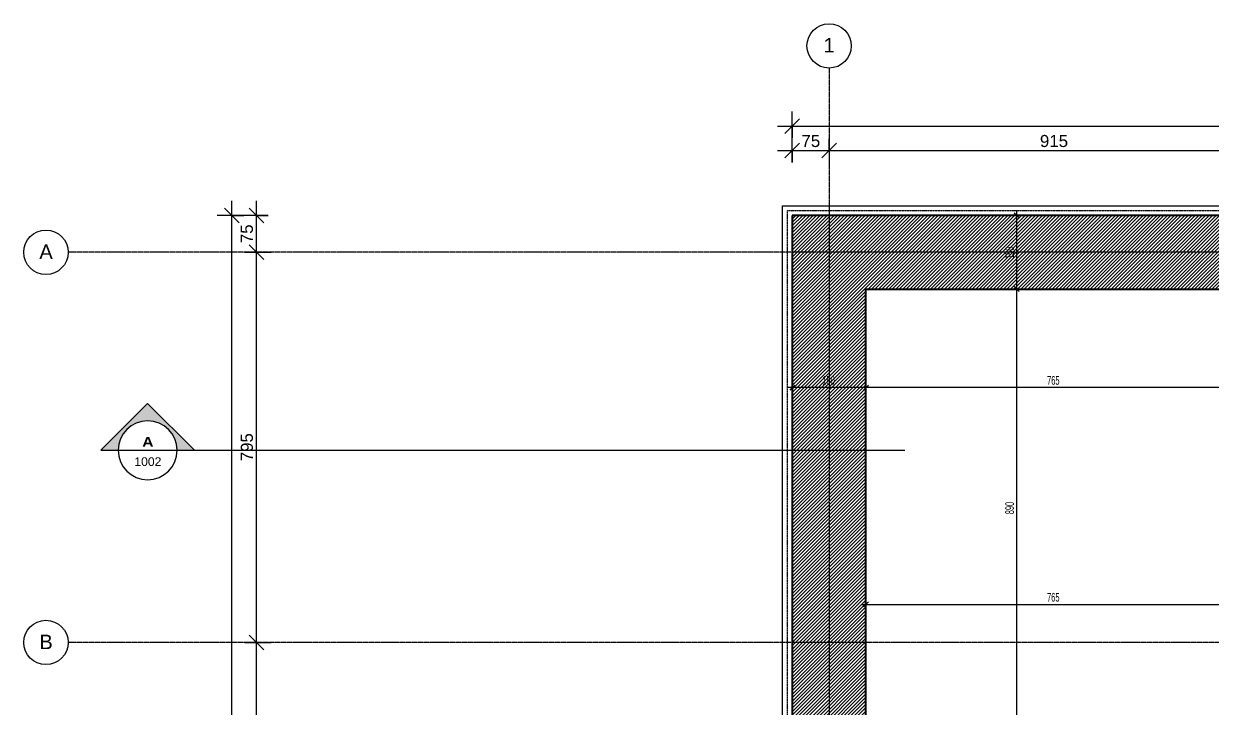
# Model space of a CAD drawing. Header units: centimetres. Extents: x -9345 to 11316, y -7197 to -3465.
# Drawn here: x 2251 to 4667, y -4991 to -3600 of the extents above; entities that cross this region are included whole.
import ezdxf

# ---------------------------------------------------------------- set-up
doc = ezdxf.new("R2010")
doc.units = ezdxf.units.CM
doc.linetypes.add('Grid Line 1_4_', pattern=[1.11125, 0.635, -0.15875, 0.15875, -0.15875])
doc.linetypes.add('Overhead', pattern=[0.396875, 0.238125, -0.15875])
for name, color, linetype, lineweight in [('A-ANNO-DIMS', 211, 'Continuous', 9), ('A-ANNO-DIMS-100', 211, 'Continuous', 9), ('A-DETL', 90, 'Continuous', 9), ('A-FLOR-HRAL', 11, 'Continuous', 9), ('A-FLOR-OVHD', 1, 'Overhead', 9), ('A-WALL', 113, 'Continuous', 9), ('A-WALL-PATT', 111, 'Continuous', 25), ('G-ANNO-SYMB', 111, 'Continuous', 9), ('S-GRID', 1, 'Continuous', 9), ('S-GRID-IDEN', 1, 'Continuous', 9)]:
    doc.layers.add(name, color=color, linetype=linetype, lineweight=lineweight)
doc.styles.add('Arial Black', font='', dxfattribs={"height": 20})
doc.styles.add('Arial_1', font='arial.ttf', dxfattribs={"height": 29.505988})
doc.styles.add('Arial_3', font='arial.ttf', dxfattribs={"height": 17.703593})
doc.styles.add('Arial_4', font='arial.ttf', dxfattribs={"height": 24.588323})
doc.styles.add('Swis721 LtCn BT_1', font='swisscl.ttf', dxfattribs={"width": 0.8, "height": 17.639445})
doc.styles.get('Arial Black').set_extended_font_data('Arial Black')
doc.dimstyles.new('IUAS_DIMENSION_AXIS', dxfattribs={"dimscale": 30.48, "dimtxt": 25, "dimasz": 0.984252, "dimexe": 0.984252, "dimexo": 0.0625, "dimgap": 0, "dimtad": 1, "dimdec": 0, "dimzin": 0, "dimdsep": 46, "dimtxsty": 'Arial_4', "dimblk1": 'OBLIQUE', "dimblk2": 'OBLIQUE', "dimsah": 1, "dimcen": 0.09, "dimdle": 0.984252, "dimazin": 0, "dimtfac": 1, "dimtdec": 4, "dimtix": 1, "dimtmove": 0, "dimatfit": 3, "dimfxl": 0.787402, "dimfxlon": 1, "dimtvp": 1, "dimtolj": 1, "dimtzin": 0, "dimarcsym": 2})
doc.dimstyles.new('IUAS_DIMENSION_INSIDE_100_5', dxfattribs={"dimscale": 30.48, "dimtxt": 18, "dimasz": 0.328084, "dimexe": 0.328084, "dimexo": 0.0625, "dimgap": 0, "dimtad": 1, "dimdec": 0, "dimdsep": 46, "dimtxsty": 'Swis721 LtCn BT_1', "dimblk1": 'OBLIQUE', "dimblk2": 'OBLIQUE', "dimsah": 1, "dimcen": 0.09, "dimdle": 0.328084, "dimazin": 0, "dimtfac": 1, "dimtdec": 4, "dimtix": 1, "dimtmove": 0, "dimatfit": 3, "dimfxl": 0.656168, "dimfxlon": 1, "dimtvp": 1, "dimtolj": 1, "dimtzin": 0, "dimarcsym": 2})
pattern_1 = [(45, (10627.768, 0), (-3.535534, 3.535534), [])]

# ---------------------------------------------------------------- blocks, each defined once
blk = doc.blocks.new('Railing - Railing-1580815-_123_30 TEKNİK KAT _ TECHNICAL LEVEL')
at = {"layer": 'A-FLOR-HRAL'}
for p, q in [((-6024.5, 3958.6), (-6647.3, 3711.6)), ((-6646.2, 3708.8), (-6023.4, 3955.8)), ((-6646.2, 3708.8), (-6647.3, 3711.6))]:
    blk.add_line(p, q, dxfattribs=at)
blk = doc.blocks.new('Section - IE-KESIT BASI-1119019-_123_30 TEKNİK KAT _ TECHNICAL LEVEL')
at = {"layer": 'G-ANNO-SYMB'}
h = blk.add_hatch(color=256, dxfattribs=at)
edge = h.paths.add_edge_path(flags=0)
edge.add_line((-1.554, 0), (-0.6, 0.954))
edge.add_line((-0.6, 0.954), (0.354, 0))
edge.add_line((0.354, 0), (0, 0))
edge.add_arc((-0.6, 0), 0.6, 0, 180)
edge.add_line((-1.2, 0), (-1.554, 0))
for p, q in [((-0.6, 0.954), (-1.554, 0)), ((0.354, 0), (-0.6, 0.954)), ((-1.554, 0), (-1.2, 0)), ((0, 0), (0.354, 0))]:
    blk.add_line(p, q, dxfattribs=at)
for start, end in [(360, 180), (0, 180), (180, 0)]:
    blk.add_arc((-0.6, 0), 0.6, start, end, dxfattribs=at)
blk = doc.blocks.new('Grid - IUAS_A_GRID_HEAD_4_5MM-1313285-_123_30 TEKNİK KAT _ TECHNICAL LEVEL')
at = {"layer": 'S-GRID-IDEN'}
blk.add_circle((0, 0), 0.452, dxfattribs=at)
blk = doc.blocks.new('DIMBLOCK323-_123_30 TEKNİK KAT _ TECHNICAL LEVEL')
at = {"layer": 'A-ANNO-DIMS-100', "transparency": 16777216}
for p, q in [((3955.8, -4782.9), (4730.8, -4782.9)), ((3965.8, -4782.9), (3960.8, -4787.9)), ((3965.8, -4762.9), (3965.8, -4792.9)), ((3965.8, -4782.9), (3965.8, -4762.9)), ((3965.8, -4782.9), (3970.8, -4777.9)), ((4730.8, -4782.9), (4725.8, -4787.9)), ((4730.8, -4802.9), (4730.8, -4772.9)), ((4730.8, -4782.9), (4735.8, -4777.9)), ((4730.8, -4782.9), (4730.8, -4802.9))]:
    blk.add_line(p, q, dxfattribs=at)
at = {"layer": 'A-ANNO-DIMS-100', "color": 0, "transparency": 16777216, "insert": (4334.6, -4759.6), "char_height": 17.64, "width": 32.914, "attachment_point": 1, "line_spacing_factor": 0.971848, "style": 'Swis721 LtCn BT_1'}
blk.add_mtext('765', dxfattribs=at)
blk = doc.blocks.new('_Oblique')
at = {"color": 0, "linetype": 'ByBlock', "lineweight": -2}
blk.add_line((-0.5, -0.5), (0.5, 0.5), dxfattribs=at)
blk = doc.blocks.new('DIMBLOCK417-_123_30 TEKNİK KAT _ TECHNICAL LEVEL')
at = {"layer": 'A-ANNO-DIMS-100', "transparency": 16777216}
for p, q in [((4252.7, -4140.5), (4282.7, -4140.5)), ((4272.7, -4140.5), (4252.7, -4140.5)), ((4272.7, -4140.5), (4267.7, -4135.5)), ((4272.7, -5030.5), (4272.7, -4140.5)), ((4272.7, -4140.5), (4277.7, -4145.5)), ((4252.7, -5030.5), (4282.7, -5030.5)), ((4272.7, -5030.5), (4252.7, -5030.5)), ((4272.7, -5030.5), (4267.7, -5025.5)), ((4272.7, -5030.5), (4277.7, -5035.5))]:
    blk.add_line(p, q, dxfattribs=at)
at = {"layer": 'A-ANNO-DIMS-100', "color": 0, "transparency": 16777216, "insert": (4249.4, -4599.2), "char_height": 17.64, "width": 32.914, "attachment_point": 1, "rotation": 90, "line_spacing_factor": 0.971848, "style": 'Swis721 LtCn BT_1'}
blk.add_mtext('890', dxfattribs=at)
blk = doc.blocks.new('DIMBLOCK418-_123_30 TEKNİK KAT _ TECHNICAL LEVEL')
at = {"layer": 'A-ANNO-DIMS-100', "transparency": 16777216}
for p, q in [((4272.7, -3990.5), (4267.7, -3985.5)), ((4272.7, -4140.5), (4272.7, -3980.5)), ((4252.7, -3990.5), (4282.7, -3990.5)), ((4272.7, -3990.5), (4252.7, -3990.5)), ((4272.7, -3990.5), (4277.7, -3995.5)), ((4252.7, -4140.5), (4282.7, -4140.5)), ((4272.7, -4140.5), (4252.7, -4140.5)), ((4272.7, -4140.5), (4267.7, -4135.5)), ((4272.7, -4140.5), (4277.7, -4145.5))]:
    blk.add_line(p, q, dxfattribs=at)
at = {"layer": 'A-ANNO-DIMS-100', "color": 0, "transparency": 16777216, "insert": (4249.4, -4079.2), "char_height": 17.64, "width": 32.914, "attachment_point": 1, "rotation": 90, "line_spacing_factor": 0.971848, "style": 'Swis721 LtCn BT_1'}
blk.add_mtext('150', dxfattribs=at)
blk = doc.blocks.new('DIMBLOCK463-_123_30 TEKNİK KAT _ TECHNICAL LEVEL')
at = {"layer": 'A-ANNO-DIMS-100', "transparency": 16777216}
for p, q in [((3965.8, -4341.1), (3960.8, -4346.1)), ((3965.8, -4361.1), (3965.8, -4331.1)), ((3965.8, -4341.1), (3970.8, -4336.1)), ((4730.8, -4341.1), (3965.8, -4341.1)), ((3965.8, -4341.1), (3965.8, -4361.1)), ((4730.8, -4341.1), (4725.8, -4346.1)), ((4730.8, -4361.1), (4730.8, -4331.1)), ((4730.8, -4341.1), (4735.8, -4336.1)), ((4730.8, -4341.1), (4730.8, -4361.1))]:
    blk.add_line(p, q, dxfattribs=at)
at = {"layer": 'A-ANNO-DIMS-100', "color": 0, "transparency": 16777216, "insert": (4334.6, -4317.7), "char_height": 17.64, "width": 32.914, "attachment_point": 1, "line_spacing_factor": 0.971848, "style": 'Swis721 LtCn BT_1'}
blk.add_mtext('765', dxfattribs=at)
blk = doc.blocks.new('DIMBLOCK464-_123_30 TEKNİK KAT _ TECHNICAL LEVEL')
at = {"layer": 'A-ANNO-DIMS-100', "transparency": 16777216}
for p, q in [((3965.8, -4341.1), (3805.8, -4341.1)), ((3815.8, -4341.1), (3810.8, -4346.1)), ((3815.8, -4361.1), (3815.8, -4331.1)), ((3815.8, -4341.1), (3820.8, -4336.1)), ((3815.8, -4341.1), (3815.8, -4361.1)), ((3965.8, -4341.1), (3960.8, -4346.1)), ((3965.8, -4361.1), (3965.8, -4331.1)), ((3965.8, -4341.1), (3970.8, -4336.1)), ((3965.8, -4341.1), (3965.8, -4361.1))]:
    blk.add_line(p, q, dxfattribs=at)
at = {"layer": 'A-ANNO-DIMS-100', "color": 0, "transparency": 16777216, "insert": (3877.1, -4317.7), "char_height": 17.64, "width": 32.914, "attachment_point": 1, "line_spacing_factor": 0.971848, "style": 'Swis721 LtCn BT_1'}
blk.add_mtext('150', dxfattribs=at)
blk = doc.blocks.new('DIMBLOCK534-_123_30 TEKNİK KAT _ TECHNICAL LEVEL')
at = {"layer": 'A-ANNO-DIMS-100', "transparency": 16777216}
for p, q in [((3815.8, -3882.3), (3815.8, -3828.3)), ((3890.8, -3834.3), (3890.8, -3888.3)), ((3890.8, -3858.3), (3890.8, -3834.3)), ((3785.8, -3858.3), (3890.8, -3858.3)), ((3815.8, -3858.3), (3800.8, -3873.3)), ((3815.8, -3858.3), (3830.8, -3843.3)), ((3815.8, -3858.3), (3815.8, -3882.3)), ((3890.8, -3858.3), (3875.8, -3873.3)), ((3890.8, -3858.3), (3905.8, -3843.3))]:
    blk.add_line(p, q, dxfattribs=at)
at = {"layer": 'A-ANNO-DIMS-100', "color": 0, "transparency": 16777216, "insert": (3834.4, -3826.4), "char_height": 24.59, "width": 45.231, "attachment_point": 1, "line_spacing_factor": 0.938532, "style": 'Arial_4'}
blk.add_mtext('75', dxfattribs=at)
blk = doc.blocks.new('DIMBLOCK535-_123_30 TEKNİK KAT _ TECHNICAL LEVEL')
at = {"layer": 'A-ANNO-DIMS-100', "transparency": 16777216}
for p, q in [((3890.8, -3834.3), (3890.8, -3888.3)), ((3890.8, -3858.3), (3890.8, -3834.3)), ((4805.8, -3834.3), (4805.8, -3888.3)), ((4805.8, -3858.3), (4805.8, -3834.3)), ((3890.8, -3858.3), (3875.8, -3873.3)), ((3890.8, -3858.3), (3905.8, -3843.3)), ((3890.8, -3858.3), (4805.8, -3858.3)), ((4805.8, -3858.3), (4790.8, -3873.3)), ((4805.8, -3858.3), (4820.8, -3843.3))]:
    blk.add_line(p, q, dxfattribs=at)
at = {"layer": 'A-ANNO-DIMS-100', "color": 0, "transparency": 16777216, "insert": (4320, -3826.4), "char_height": 24.59, "width": 67.846, "attachment_point": 1, "line_spacing_factor": 0.938532, "style": 'Arial_4'}
blk.add_mtext('915', dxfattribs=at)
blk = doc.blocks.new('DIMBLOCK543-_123_30 TEKNİK KAT _ TECHNICAL LEVEL')
at = {"layer": 'A-ANNO-DIMS-100', "transparency": 16777216}
for p, q in [((3815.8, -3832.3), (3815.8, -3778.3)), ((9965.8, -3832.3), (9965.8, -3778.3)), ((3785.8, -3808.3), (9995.8, -3808.3)), ((3815.8, -3808.3), (3800.8, -3823.3)), ((3815.8, -3808.3), (3830.8, -3793.3)), ((3815.8, -3808.3), (3815.8, -3832.3)), ((9965.8, -3808.3), (9950.8, -3823.3)), ((9965.8, -3808.3), (9980.8, -3793.3)), ((9965.8, -3808.3), (9965.8, -3832.3))]:
    blk.add_line(p, q, dxfattribs=at)
at = {"layer": 'A-ANNO-DIMS-100', "color": 0, "transparency": 16777216, "insert": (6853.1, -3776.4), "char_height": 24.59, "width": 90.462, "attachment_point": 1, "line_spacing_factor": 0.938532, "style": 'Arial_4'}
blk.add_mtext('6150', dxfattribs=at)
blk = doc.blocks.new('DIMBLOCK555-_123_30 TEKNİK KAT _ TECHNICAL LEVEL')
at = {"layer": 'A-ANNO-DIMS-100', "transparency": 16777216}
for p, q in [((2724.9, -4860.5), (2709.9, -4845.5)), ((2700.9, -4860.5), (2754.9, -4860.5)), ((2724.9, -4860.5), (2700.9, -4860.5)), ((2724.9, -5530.5), (2724.9, -4860.5)), ((2724.9, -4860.5), (2739.9, -4875.5)), ((2700.9, -5530.5), (2754.9, -5530.5)), ((2724.9, -5530.5), (2700.9, -5530.5)), ((2724.9, -5530.5), (2709.9, -5515.5)), ((2724.9, -5530.5), (2739.9, -5545.5))]:
    blk.add_line(p, q, dxfattribs=at)
at = {"layer": 'A-ANNO-DIMS-100', "color": 0, "transparency": 16777216, "insert": (2693, -5223.8), "char_height": 24.59, "width": 67.846, "attachment_point": 1, "rotation": 90, "line_spacing_factor": 0.938532, "style": 'Arial_4'}
blk.add_mtext('670', dxfattribs=at)
blk = doc.blocks.new('DIMBLOCK556-_123_30 TEKNİK KAT _ TECHNICAL LEVEL')
at = {"layer": 'A-ANNO-DIMS-100', "transparency": 16777216}
for p, q in [((2724.9, -4065.5), (2709.9, -4050.5)), ((2700.9, -4065.5), (2754.9, -4065.5)), ((2724.9, -4065.5), (2700.9, -4065.5)), ((2724.9, -4860.5), (2724.9, -4065.5)), ((2724.9, -4065.5), (2739.9, -4080.5)), ((2724.9, -4860.5), (2709.9, -4845.5)), ((2700.9, -4860.5), (2754.9, -4860.5)), ((2724.9, -4860.5), (2700.9, -4860.5)), ((2724.9, -4860.5), (2739.9, -4875.5))]:
    blk.add_line(p, q, dxfattribs=at)
at = {"layer": 'A-ANNO-DIMS-100', "color": 0, "transparency": 16777216, "insert": (2693, -4491.3), "char_height": 24.59, "width": 67.846, "attachment_point": 1, "rotation": 90, "line_spacing_factor": 0.938532, "style": 'Arial_4'}
blk.add_mtext('795', dxfattribs=at)
blk = doc.blocks.new('DIMBLOCK557-_123_30 TEKNİK KAT _ TECHNICAL LEVEL')
at = {"layer": 'A-ANNO-DIMS-100', "transparency": 16777216}
for p, q in [((2724.9, -4065.5), (2724.9, -3960.5)), ((2724.9, -3990.5), (2709.9, -3975.5)), ((2748.9, -3990.5), (2694.9, -3990.5)), ((2724.9, -3990.5), (2739.9, -4005.5)), ((2724.9, -3990.5), (2748.9, -3990.5)), ((2724.9, -4065.5), (2709.9, -4050.5)), ((2700.9, -4065.5), (2754.9, -4065.5)), ((2724.9, -4065.5), (2700.9, -4065.5)), ((2724.9, -4065.5), (2739.9, -4080.5))]:
    blk.add_line(p, q, dxfattribs=at)
at = {"layer": 'A-ANNO-DIMS-100', "color": 0, "transparency": 16777216, "insert": (2693, -4046.9), "char_height": 24.59, "width": 45.231, "attachment_point": 1, "rotation": 90, "line_spacing_factor": 0.938532, "style": 'Arial_4'}
blk.add_mtext('75', dxfattribs=at)
blk = doc.blocks.new('DIMBLOCK558-_123_30 TEKNİK KAT _ TECHNICAL LEVEL')
at = {"layer": 'A-ANNO-DIMS-100', "transparency": 16777216}
for p, q in [((2674.9, -6730.5), (2674.9, -3960.5)), ((2674.9, -3990.5), (2659.9, -3975.5)), ((2698.9, -3990.5), (2644.9, -3990.5)), ((2674.9, -3990.5), (2689.9, -4005.5)), ((2674.9, -3990.5), (2698.9, -3990.5)), ((2674.9, -6700.5), (2659.9, -6685.5)), ((2698.9, -6700.5), (2644.9, -6700.5)), ((2674.9, -6700.5), (2689.9, -6715.5)), ((2674.9, -6700.5), (2698.9, -6700.5))]:
    blk.add_line(p, q, dxfattribs=at)
at = {"layer": 'A-ANNO-DIMS-100', "color": 0, "transparency": 16777216, "insert": (2643, -5383.2), "char_height": 24.59, "width": 90.462, "attachment_point": 1, "rotation": 90, "line_spacing_factor": 0.938532, "style": 'Arial_4'}
blk.add_mtext('2710', dxfattribs=at)

msp = doc.modelspace()

# ---------------------------------------------------------------- hatches: boundary and pattern name
at = {"layer": 'A-WALL-PATT', "lineweight": 9}
h = msp.add_hatch(dxfattribs=at)
h.set_pattern_fill('FP_7', color=256, style=0, pattern_type=2)
h.set_pattern_definition(pattern_1)
h.paths.add_polyline_path([(4964.3, -4140.5), (9815.8, -4140.5), (9815.8, -3990.5), (3815.8, -3990.5), (3815.8, -4140.5), (3965.8, -4140.5)], flags=0)
h = msp.add_hatch(dxfattribs=at)
h.set_pattern_fill('FP_7', color=256, style=0, pattern_type=2)
h.set_pattern_definition(pattern_1)
h.paths.add_polyline_path([(3965.8, -6550.5), (3965.8, -5962.7), (3815.8, -5962.7), (3815.8, -6550.5)], flags=0)
h.paths.add_polyline_path([(3937.9, -5560.5), (3965.8, -5560.5), (3965.8, -4140.5), (3815.8, -4140.5), (3815.8, -5560.5), (3821, -5560.5)], flags=0)

# ---------------------------------------------------------------- linework, layer by layer
at = {"layer": 'A-DETL'}
for p, q in [((3795.8, -3970.5), (9985.8, -3970.5)), ((3795.8, -5495.2), (3795.8, -3970.5))]:
    msp.add_line(p, q, dxfattribs=at)
at = {"layer": 'A-FLOR-OVHD'}
for p, q in [((3805.8, -3980.5), (9975.8, -3980.5)), ((3805.8, -5506.3), (3805.8, -3980.5))]:
    msp.add_line(p, q, dxfattribs=at)
at = {"layer": 'A-WALL', "lineweight": 25}
for p, q in [((9965.8, -3990.5), (3815.8, -3990.5)), ((3815.8, -3990.5), (3815.8, -5517.4)), ((3965.8, -4140.5), (5975.8, -4140.5)), ((3965.8, -5580.5), (3965.8, -4140.5))]:
    msp.add_line(p, q, dxfattribs=at)
at = {"layer": 'G-ANNO-SYMB'}
for p, q in [((2443.3, -4468.8), (2563.3, -4468.8)), ((2563.3, -4468.8), (4045, -4468.8))]:
    msp.add_line(p, q, dxfattribs=at)
at = {"layer": 'S-GRID', "linetype": 'Grid Line 1_4_'}
for p, q in [((3890.8, -3690.2), (3890.8, -7007.4)), ((11178.1, -4065.5), (2341.5, -4065.5)), ((11178.1, -4860.5), (2341.5, -4860.5))]:
    msp.add_line(p, q, dxfattribs=at)

# ---------------------------------------------------------------- block references
at = {"layer": 'A-FLOR-HRAL', "rotation": 68.36410604411739}
msp.add_blockref('Railing - Railing-1580815-_123_30 TEKNİK KAT _ TECHNICAL LEVEL', (10627.8, 0), dxfattribs=at)
at = {"layer": 'G-ANNO-SYMB', "xscale": 99.99999999999994, "yscale": 99.99999999999994, "zscale": 99.99999999999994}
msp.add_blockref('Section - IE-KESIT BASI-1119019-_123_30 TEKNİK KAT _ TECHNICAL LEVEL', (2563.3, -4468.8), dxfattribs=at)
at = {"layer": 'S-GRID-IDEN'}
for p, xscale, yscale, zscale, rotation in [((3890.8, -3645), 99.99999999999996, 99.99999999999996, 99.99999999999996, 180), ((2296.3, -4065.5), 99.99999999999994, 99.99999999999994, 99.99999999999994, 89.99999999999982), ((2296.3, -4860.5), 99.99999999999994, 99.99999999999994, 99.99999999999994, 89.99999999999982)]:
    msp.add_blockref('Grid - IUAS_A_GRID_HEAD_4_5MM-1313285-_123_30 TEKNİK KAT _ TECHNICAL LEVEL', p, dxfattribs=dict(at, xscale=xscale, yscale=yscale, zscale=zscale, rotation=rotation))

# ---------------------------------------------------------------- texts
at = {"layer": 'G-ANNO-SYMB', "attachment_point": 2}
for s, insert, char_height, width, line_spacing_factor, style in [('\\fArial Black|b0|i0|c162|p34|;A', (2503.8, -4441.8), 20, 25.92, 1.176471, 'Arial Black'), ('1002', (2503.8, -4483.2), 17.7, 65.661, 0.938532, 'Arial_3')]:
    msp.add_mtext(s, dxfattribs=dict(at, insert=insert, char_height=char_height, width=width, line_spacing_factor=line_spacing_factor, style=style))

# ---------------------------------------------------------------- dimensions: what is measured, and where the dimension line sits
at = {"layer": 'A-ANNO-DIMS'}
for base, p1, p2, angle, dimstyle, override, picture, middle in [((9965.8, -3808.3), (3815.8, -3832.3), (9965.8, -3832.3), 0, 'IUAS_DIMENSION_AXIS', {"dimpost": '<>', "dimfxl": 6150}, 'DIMBLOCK543-_123_30 TEKNİK KAT _ TECHNICAL LEVEL', (6890.8, -3795.7)), ((4805.8, -3858.3), (3890.8, -3834.3), (4805.8, -3834.3), 0, 'IUAS_DIMENSION_AXIS', {"dimpost": '<>', "dimfxl": 915}, 'DIMBLOCK535-_123_30 TEKNİK KAT _ TECHNICAL LEVEL', (4348.3, -3845.7)), ((2674.9, -3990.5), (2698.9, -6700.5), (2698.9, -3990.5), 90, 'IUAS_DIMENSION_AXIS', {"dimpost": '<>', "dimfxl": 2710}, 'DIMBLOCK558-_123_30 TEKNİK KAT _ TECHNICAL LEVEL', (2662.4, -5345.5)), ((2724.9, -3990.5), (2700.9, -4065.5), (2748.9, -3990.5), 90, 'IUAS_DIMENSION_AXIS', {"dimpost": '<>', "dimfxl": 89.044932}, 'DIMBLOCK557-_123_30 TEKNİK KAT _ TECHNICAL LEVEL', (2712.4, -4028)), ((4272.7, -3990.5), (4252.7, -4140.5), (4252.7, -3990.5), 90, 'IUAS_DIMENSION_INSIDE_100_5', {"dimpost": '<>', "dimfxl": 150}, 'DIMBLOCK418-_123_30 TEKNİK KAT _ TECHNICAL LEVEL', (4263.7, -4065.5)), ((2724.9, -4065.5), (2700.9, -4860.5), (2700.9, -4065.5), 90, 'IUAS_DIMENSION_AXIS', {"dimpost": '<>', "dimfxl": 795}, 'DIMBLOCK556-_123_30 TEKNİK KAT _ TECHNICAL LEVEL', (2712.4, -4463)), ((4272.7, -4140.5), (4252.7, -5030.5), (4252.7, -4140.5), 90, 'IUAS_DIMENSION_INSIDE_100_5', {"dimpost": '<>', "dimfxl": 890}, 'DIMBLOCK417-_123_30 TEKNİK KAT _ TECHNICAL LEVEL', (4263.7, -4585.5)), ((3815.8, -4341.1), (3965.8, -4361.1), (3815.8, -4361.1), 0, 'IUAS_DIMENSION_INSIDE_100_5', {"dimpost": '<>', "dimfxl": 150}, 'DIMBLOCK464-_123_30 TEKNİK KAT _ TECHNICAL LEVEL', (3890.8, -4332.1)), ((4730.8, -4782.9), (3965.8, -4762.9), (4730.8, -4802.9), 0, 'IUAS_DIMENSION_INSIDE_100_5', {"dimpost": '<>', "dimfxl": 766.045038}, 'DIMBLOCK323-_123_30 TEKNİK KAT _ TECHNICAL LEVEL', (4348.3, -4773.9)), ((2724.9, -4860.5), (2700.9, -5530.5), (2700.9, -4860.5), 90, 'IUAS_DIMENSION_AXIS', {"dimpost": '<>', "dimfxl": 670}, 'DIMBLOCK555-_123_30 TEKNİK KAT _ TECHNICAL LEVEL', (2712.4, -5195.5))]:
    dim = msp.add_linear_dim(base=base, p1=p1, p2=p2, angle=angle, dimstyle=dimstyle, override=override, dxfattribs=at)
    dim.commit()
    dim.dimension.update_dxf_attribs({"geometry": picture, "text_midpoint": middle})
for base, p1, p2, dimstyle, override, picture, middle in [((3890.8, -3858.3), (3815.8, -3882.3), (3890.8, -3834.3), 'IUAS_DIMENSION_AXIS', {"dimpost": '<>', "dimfxl": 89.044932}, 'DIMBLOCK534-_123_30 TEKNİK KAT _ TECHNICAL LEVEL', (3853.3, -3845.8)), ((3965.8, -4341.1), (4730.8, -4361.1), (3965.8, -4361.1), 'IUAS_DIMENSION_INSIDE_100_5', {"dimpost": '<>', "dimfxl": 765}, 'DIMBLOCK463-_123_30 TEKNİK KAT _ TECHNICAL LEVEL', (4348.3, -4332.1))]:
    dim = msp.add_linear_dim(base=base, p1=p1, p2=p2, dimstyle=dimstyle, override=override, dxfattribs=at)
    dim.commit()
    dim.dimension.update_dxf_attribs({"geometry": picture, "text_midpoint": middle})

# ---------------------------------------------------------------- next in the draw order: texts
at = {"layer": 'S-GRID-IDEN', "char_height": 29.506, "attachment_point": 2, "line_spacing_factor": 0.938532, "style": 'Arial_1', "bg_fill": 3, "box_fill_scale": 1.25, "bg_fill_color": 0, "bg_fill_transparency": 0}
for s, insert, width in [('\\fArial|b0|i0|c162|p34|;1', (3890.8, -3628.8), 27.36), ('\\fArial|b0|i0|c162|p34|;A', (2296.5, -4049.6), 32.76), ('\\fArial|b0|i0|c162|p34|;B', (2296.5, -4844.6), 32.76)]:
    msp.add_mtext(s, dxfattribs=dict(at, insert=insert, width=width))

doc.saveas('drawing.dxf')
